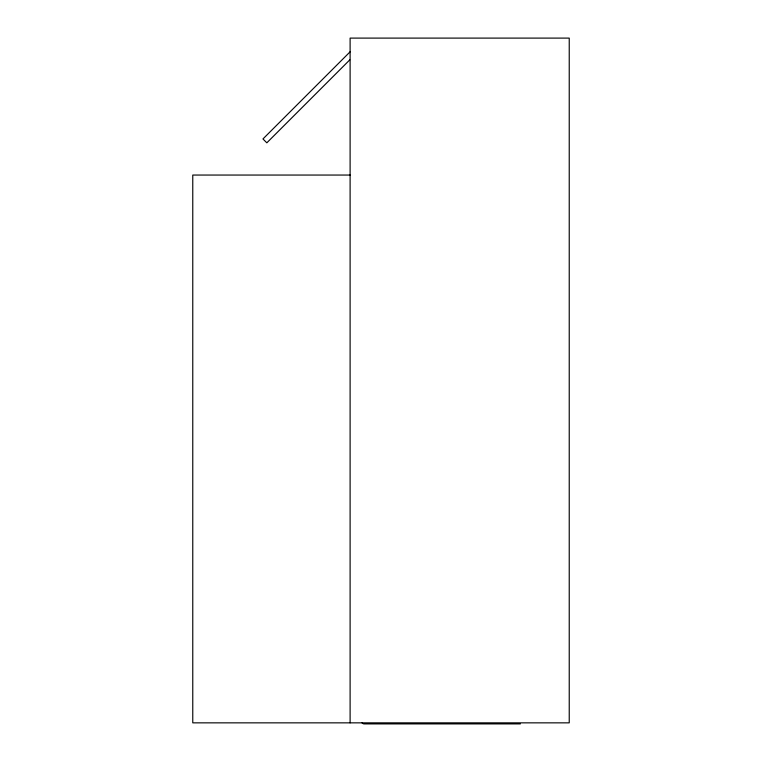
<?xml version="1.0" encoding="UTF-8"?>
<svg xmlns="http://www.w3.org/2000/svg" width="762" height="762" viewBox="0 0 762 762"><rect width="100%" height="100%" fill="white"/><g stroke="black" fill="none" stroke-linecap="round" stroke-linejoin="round"><path stroke-width="1.14" d="M350.11 51.797L262.957 138.951L266.833 142.827L349.796 59.855M350.149 175.05L192.767 175.05L192.767 722.852L569.233 722.852L569.233 38.1L350.11 38.1L350.11 722.852M520.379 723.9L364.255 723.9A2.724 2.724 0 0 1 362.083 722.833"/></g></svg>
